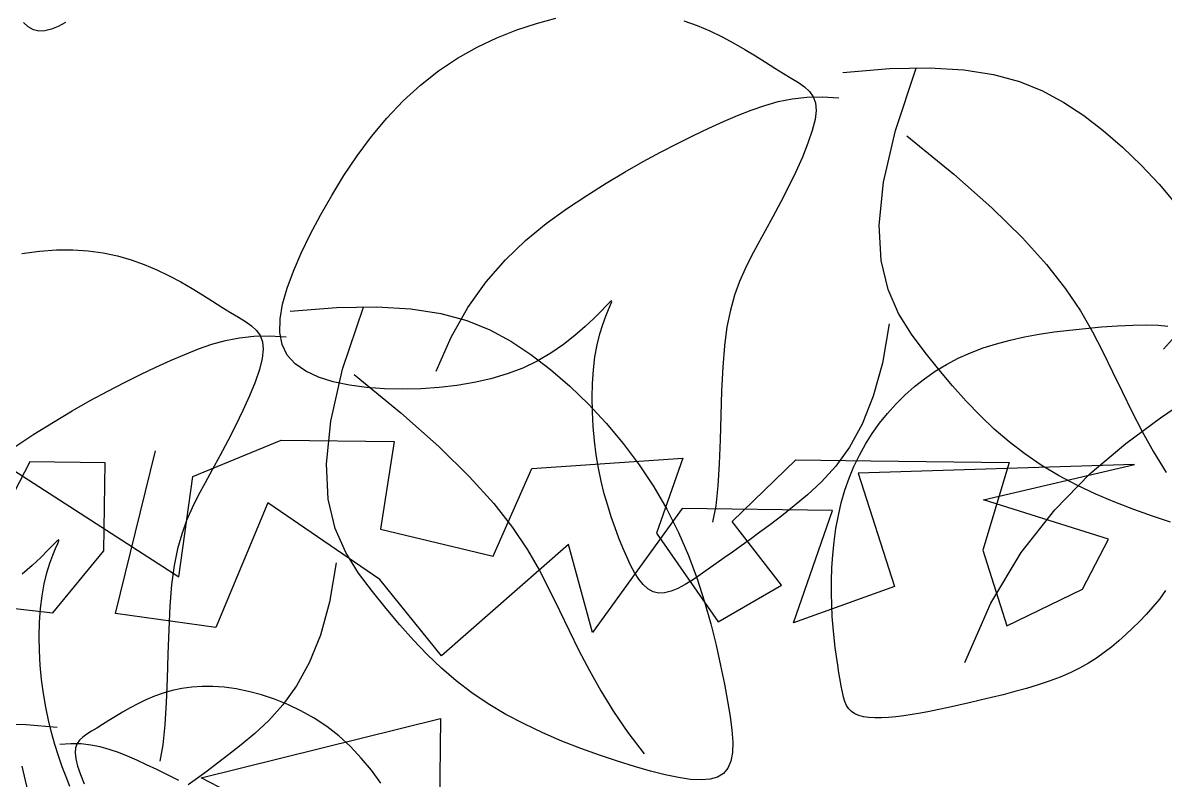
# Model space of a CAD drawing. Extents: x -1568 to -728, y -1287 to -990.
# Drawn here: x -1363.848 to -1362.391, y -1096.157 to -1095.192 of the extents above; entities that cross this region are included whole.
import ezdxf

# ---------------------------------------------------------------- set-up
doc = ezdxf.new("R2010")
doc.units = 0
doc.header["$LTSCALE"] = 5
doc.layers.get('0').update_dxf_attribs({"linetype": 'CONTINUOUS'})
for name, color, linetype in [('fz', 7, 'CONTINUOUS'), ('LH', 94, 'CONTINUOUS'), ('尺寸标注', 2, 'CONTINUOUS')]:
    doc.layers.add(name, color=color, linetype=linetype)

# ---------------------------------------------------------------- blocks, each defined once
blk = doc.blocks.new('茶')
at = {"layer": 'LH'}
for p, q in [((0.64896, 0.51578), (0.63589, 0.51379)), ((0.66272, 0.51689), (0.64896, 0.51578)), ((0.67721, 0.51708), (0.66272, 0.51689)), ((0.69249, 0.51629), (0.67721, 0.51708)), ((0.61159, 0.50746), (0.60028, 0.50322)), ((0.62345, 0.511), (0.61159, 0.50746)), ((0.63589, 0.51379), (0.62345, 0.511)), ((0.58945, 0.49835), (0.57907, 0.49291)), ((0.60028, 0.50322), (0.58945, 0.49835)), ((0.56915, 0.48705), (0.55969, 0.48093)), ((0.57907, 0.49291), (0.56915, 0.48705)), ((0.55969, 0.48093), (0.5507, 0.47469)), ((0.54221, 0.46849), (0.53422, 0.46249)), ((0.5507, 0.47469), (0.54221, 0.46849)), ((0.52674, 0.45683), (0.51979, 0.45168)), ((0.53422, 0.46249), (0.52674, 0.45683)), ((0.42967, 0.44829), (0.39572, 0.44612)), ((0.42888, 0.39563), (0.40687, 0.44667)), ((0.46932, 0.44839), (0.42967, 0.44829)), ((0.51341, 0.44711), (0.50771, 0.44293)), ((0.51979, 0.45168), (0.51341, 0.44711)), ((0.3667, 0.44198), (0.34182, 0.43594)), ((0.39572, 0.44612), (0.3667, 0.44198)), ((0.50285, 0.43885), (0.49897, 0.4346)), ((0.50771, 0.44293), (0.50285, 0.43885)), ((0.32033, 0.42812), (0.30145, 0.41859)), ((0.34182, 0.43594), (0.32033, 0.42812)), ((0.48848, 0.42922), (0.47448, 0.4272)), ((0.5016, 0.42999), (0.48848, 0.42922)), ((0.49621, 0.42991), (0.49473, 0.4245)), ((0.49897, 0.4346), (0.49621, 0.42991)), ((0.51406, 0.42964), (0.5016, 0.42999)), ((0.52607, 0.42828), (0.51406, 0.42964)), ((0.53784, 0.42603), (0.52607, 0.42828)), ((0.30145, 0.41859), (0.2844, 0.40744)), ((0.49473, 0.4245), (0.49466, 0.41809)), ((0.49466, 0.41809), (0.49616, 0.41041)), ((0.54959, 0.42302), (0.53784, 0.42603)), ((0.56153, 0.41936), (0.54959, 0.42302)), ((0.57387, 0.41518), (0.56153, 0.41936)), ((0.49616, 0.41041), (0.4993, 0.40128)), ((0.5868, 0.41057), (0.57387, 0.41518)), ((0.60034, 0.4055), (0.5868, 0.41057)), ((0.2844, 0.40744), (0.2684, 0.39478)), ((0.4993, 0.40128), (0.50388, 0.3909)), ((0.61451, 0.39992), (0.60034, 0.4055)), ((0.62932, 0.39377), (0.61451, 0.39992)), ((0.2684, 0.39478), (0.25285, 0.3807)), ((0.41948, 0.39027), (0.38252, 0.35456)), ((0.44263, 0.35262), (0.42888, 0.39563)), ((0.50388, 0.3909), (0.50962, 0.37959)), ((0.64476, 0.387), (0.62932, 0.39377)), ((0.25285, 0.3807), (0.23773, 0.36533)), ((0.50962, 0.37959), (0.51626, 0.36766)), ((0.66084, 0.37956), (0.64476, 0.387)), ((0.67758, 0.37139), (0.66084, 0.37956)), ((-0.26765, 0.35459), (-0.28993, 0.37547)), ((-0.26525, 0.37524), (-0.27311, 0.37374)), ((-0.2552, 0.37637), (-0.26525, 0.37524)), ((-0.24346, 0.37715), (-0.2552, 0.37637)), ((-0.23053, 0.37762), (-0.24346, 0.37715)), ((-0.21692, 0.37781), (-0.23053, 0.37762)), ((-0.20312, 0.37776), (-0.21692, 0.37781)), ((-0.18955, 0.37747), (-0.20312, 0.37776)), ((-0.17631, 0.37692), (-0.18955, 0.37747)), ((-0.1634, 0.37605), (-0.17631, 0.37692)), ((-0.15082, 0.37481), (-0.1634, 0.37605)), ((-0.1386, 0.37315), (-0.15082, 0.37481)), ((-0.12672, 0.37103), (-0.1386, 0.37315)), ((-0.11521, 0.36839), (-0.12672, 0.37103)), ((0.69497, 0.36243), (0.67758, 0.37139)), ((-0.10406, 0.36519), (-0.11521, 0.36839)), ((-0.09329, 0.36138), (-0.10406, 0.36519)), ((-0.08291, 0.35698), (-0.09329, 0.36138)), ((0.23773, 0.36533), (0.22318, 0.34882)), ((0.51626, 0.36766), (0.52352, 0.3554)), ((0.71297, 0.35258), (0.69497, 0.36243)), ((-0.07293, 0.35201), (-0.08291, 0.35698)), ((-0.06335, 0.34652), (-0.07293, 0.35201)), ((0.38252, 0.35456), (0.35266, 0.32325)), ((0.44933, 0.31661), (0.44263, 0.35262)), ((0.52352, 0.3554), (0.53113, 0.34312)), ((-0.0542, 0.34052), (-0.06335, 0.34652)), ((-0.04548, 0.33404), (-0.0542, 0.34052)), ((0.22318, 0.34882), (0.20935, 0.33131)), ((0.53113, 0.34312), (0.53882, 0.33114)), ((-0.0372, 0.32711), (-0.04548, 0.33404)), ((0.20935, 0.33131), (0.19639, 0.31294)), ((0.53882, 0.33114), (0.54631, 0.31975)), ((-0.02938, 0.31976), (-0.0372, 0.32711)), ((0.35266, 0.32325), (0.32893, 0.29572)), ((-0.2604, 0.2968), (-0.28934, 0.31309)), ((-0.02202, 0.31202), (-0.02938, 0.31976)), ((-0.01513, 0.30388), (-0.02202, 0.31202)), ((0.19639, 0.31294), (0.18442, 0.29386)), ((0.45019, 0.28657), (0.44933, 0.31661)), ((0.54631, 0.31975), (0.55338, 0.30915)), ((-0.00872, 0.29537), (-0.01513, 0.30388)), ((0.55338, 0.30915), (0.55998, 0.29903)), ((-0.22919, 0.27757), (-0.2604, 0.2968)), ((-0.0028, 0.28649), (-0.00872, 0.29537)), ((0.18442, 0.29386), (0.17361, 0.27422)), ((0.32893, 0.29572), (0.31038, 0.27137)), ((0.55998, 0.29903), (0.56609, 0.28899)), ((0.00264, 0.27724), (-0.0028, 0.28649)), ((0.44641, 0.26147), (0.45019, 0.28657)), ((0.56609, 0.28899), (0.5717, 0.27861)), ((-0.1968, 0.25443), (-0.22919, 0.27757)), ((0.00758, 0.26764), (0.00264, 0.27724)), ((0.17361, 0.27422), (0.16409, 0.25414)), ((0.5717, 0.27861), (0.5768, 0.26748)), ((0.01202, 0.25768), (0.00758, 0.26764)), ((0.31038, 0.27137), (0.29606, 0.24958)), ((0.5768, 0.26748), (0.58138, 0.25517)), ((0.68131, 0.27058), (0.68138, 0.27133)), ((0.68246, 0.26816), (0.68131, 0.27058)), ((0.68138, 0.27133), (0.68297, 0.27032)), ((0.68455, 0.26421), (0.68246, 0.26816)), ((0.68297, 0.27032), (0.68628, 0.26751)), ((0.68732, 0.25882), (0.68455, 0.26421)), ((0.68628, 0.26751), (0.69125, 0.26318)), ((0.69125, 0.26318), (0.69774, 0.2577)), ((-0.16433, 0.22642), (-0.1968, 0.25443)), ((0.01594, 0.24738), (0.01202, 0.25768)), ((0.16409, 0.25414), (0.15596, 0.2338)), ((0.43922, 0.24027), (0.44641, 0.26147)), ((0.58138, 0.25517), (0.58543, 0.24128)), ((0.69046, 0.2521), (0.68732, 0.25882)), ((0.69774, 0.2577), (0.70563, 0.25143)), ((0.01936, 0.23676), (0.01594, 0.24738)), ((0.29606, 0.24958), (0.28502, 0.22975)), ((0.69371, 0.24418), (0.69046, 0.2521)), ((0.69678, 0.23516), (0.69371, 0.24418)), ((0.70563, 0.25143), (0.71478, 0.24472)), ((0.0223, 0.22591), (0.01936, 0.23676)), ((0.15596, 0.2338), (0.14913, 0.2134)), ((0.4298, 0.22196), (0.43922, 0.24027)), ((0.58543, 0.24128), (0.58894, 0.2254)), ((0.69943, 0.22515), (0.69678, 0.23516)), ((-0.13288, 0.19257), (-0.16433, 0.22642)), ((0.02477, 0.21492), (0.0223, 0.22591)), ((0.28502, 0.22975), (0.2763, 0.21127)), ((0.44786, 0.23224), (0.45628, 0.19949)), ((0.58894, 0.2254), (0.59192, 0.20729)), ((0.70162, 0.21434), (0.69943, 0.22515)), ((0.02682, 0.20388), (0.02477, 0.21492)), ((0.41938, 0.2055), (0.4298, 0.22196)), ((0.70336, 0.20289), (0.70162, 0.21434)), ((0.02846, 0.19291), (0.02682, 0.20388)), ((0.14913, 0.2134), (0.14347, 0.19316)), ((0.2763, 0.21127), (0.26896, 0.19352)), ((0.40894, 0.19003), (0.41938, 0.2055)), ((0.59192, 0.20729), (0.59452, 0.18753)), ((0.45628, 0.19949), (0.46641, 0.17209)), ((0.70464, 0.19097), (0.70336, 0.20289)), ((-0.10353, 0.15193), (-0.13288, 0.19257)), ((0.02974, 0.1821), (0.02846, 0.19291)), ((0.14347, 0.19316), (0.13883, 0.1733)), ((0.26896, 0.19352), (0.26213, 0.17599)), ((0.39856, 0.17534), (0.40894, 0.19003)), ((0.59452, 0.18753), (0.59691, 0.16688)), ((0.70546, 0.17877), (0.70464, 0.19097)), ((0.03067, 0.17155), (0.02974, 0.1821)), ((0.26213, 0.17599), (0.25542, 0.15849)), ((0.38808, 0.16141), (0.39856, 0.17534)), ((0.70582, 0.16646), (0.70546, 0.17877)), ((0.03128, 0.16135), (0.03067, 0.17155)), ((0.13883, 0.1733), (0.13507, 0.15404)), ((0.46641, 0.17209), (0.47787, 0.14942)), ((0.59691, 0.16688), (0.59925, 0.14609)), ((0.70573, 0.15421), (0.70582, 0.16646)), ((0.03161, 0.1516), (0.03128, 0.16135)), ((0.25542, 0.15849), (0.24853, 0.14092)), ((0.37736, 0.14821), (0.38808, 0.16141)), ((-0.25241, 0.15027), (-0.24665, 0.14342)), ((-0.07739, 0.10352), (-0.10353, 0.15193)), ((0.0317, 0.14232), (0.03161, 0.1516)), ((0.13507, 0.15404), (0.13207, 0.1356)), ((0.36626, 0.1357), (0.37736, 0.14821)), ((0.47787, 0.14942), (0.49026, 0.13085)), ((0.59925, 0.14609), (0.6017, 0.12593)), ((0.70519, 0.14221), (0.70573, 0.15421)), ((-0.24665, 0.14342), (-0.24065, 0.13714)), ((-0.24065, 0.13714), (-0.23448, 0.13134)), ((0.03158, 0.13353), (0.0317, 0.14232)), ((0.24853, 0.14092), (0.24114, 0.1232)), ((0.70421, 0.13059), (0.70519, 0.14221)), ((-0.23448, 0.13134), (-0.22822, 0.12591)), ((0.0313, 0.12525), (0.03158, 0.13353)), ((0.13207, 0.1356), (0.12968, 0.11821)), ((0.35462, 0.12386), (0.36626, 0.1357)), ((0.49026, 0.13085), (0.50319, 0.11574)), ((0.70282, 0.1194), (0.70421, 0.13059)), ((-0.22822, 0.12591), (-0.22192, 0.12075)), ((-0.22192, 0.12075), (-0.21564, 0.11577)), ((0.03044, 0.11026), (0.03091, 0.11749)), ((0.03091, 0.11749), (0.0313, 0.12525)), ((0.12968, 0.11821), (0.12777, 0.10208)), ((0.24114, 0.1232), (0.23296, 0.10521)), ((0.34229, 0.11265), (0.35462, 0.12386)), ((0.6017, 0.12593), (0.60445, 0.10715)), ((0.7011, 0.10864), (0.70282, 0.1194)), ((-0.21564, 0.11577), (-0.20932, 0.11098)), ((-0.20932, 0.11098), (-0.20287, 0.10639)), ((0.02993, 0.1036), (0.03044, 0.11026)), ((0.32913, 0.10203), (0.34229, 0.11265)), ((0.50319, 0.11574), (0.51625, 0.10348)), ((0.60445, 0.10715), (0.60765, 0.09052)), ((0.69908, 0.09832), (0.7011, 0.10864)), ((-0.20287, 0.10639), (-0.19622, 0.10203)), ((-0.19622, 0.10203), (-0.18927, 0.09792)), ((-0.18927, 0.09792), (-0.18195, 0.09407)), ((0.02896, 0.09201), (0.02943, 0.09751)), ((0.02943, 0.09751), (0.02993, 0.1036)), ((0.12777, 0.10208), (0.12625, 0.0874)), ((0.23296, 0.10521), (0.22368, 0.08687)), ((0.31506, 0.09199), (0.32913, 0.10203)), ((0.51625, 0.10348), (0.52904, 0.09342)), ((0.69684, 0.08846), (0.69908, 0.09832)), ((-0.18195, 0.09407), (-0.17418, 0.09051)), ((-0.17418, 0.09051), (-0.16586, 0.08725)), ((0.02844, 0.08706), (0.02896, 0.09201)), ((0.12625, 0.0874), (0.12517, 0.07421)), ((0.30024, 0.08254), (0.31506, 0.09199)), ((0.52904, 0.09342), (0.54118, 0.08495)), ((0.60765, 0.09052), (0.61147, 0.07679)), ((0.69442, 0.07906), (0.69684, 0.08846)), ((-0.16586, 0.08725), (-0.15696, 0.08432)), ((-0.15696, 0.08432), (-0.14756, 0.08167)), ((-0.14756, 0.08167), (-0.13778, 0.0793)), ((-0.13778, 0.0793), (-0.12776, 0.07716)), ((0.02575, 0.07536), (0.02693, 0.07877)), ((0.02693, 0.07877), (0.0278, 0.08266)), ((0.0278, 0.08266), (0.02844, 0.08706)), ((0.22368, 0.08687), (0.21301, 0.06807)), ((0.28494, 0.07368), (0.30024, 0.08254)), ((0.54118, 0.08495), (0.55235, 0.07752)), ((0.69187, 0.07012), (0.69442, 0.07906)), ((-0.12776, 0.07716), (-0.11761, 0.07523)), ((-0.11761, 0.07523), (-0.10746, 0.07347)), ((-0.10746, 0.07347), (-0.09743, 0.07186)), ((-0.09743, 0.07186), (-0.08765, 0.07036)), ((-0.08765, 0.07036), (-0.07822, 0.06896)), ((-0.07822, 0.06896), (-0.06915, 0.06765)), ((0.01945, 0.06779), (0.0221, 0.06989)), ((0.0221, 0.06989), (0.02417, 0.07241)), ((0.02417, 0.07241), (0.02575, 0.07536)), ((0.12517, 0.07421), (0.12467, 0.06251)), ((0.21301, 0.06807), (0.20065, 0.04873)), ((0.26939, 0.06542), (0.28494, 0.07368)), ((0.55235, 0.07752), (0.56259, 0.07091)), ((0.56259, 0.07091), (0.57202, 0.065)), ((0.68925, 0.06167), (0.69187, 0.07012)), ((-0.06915, 0.06765), (-0.06044, 0.06645)), ((-0.06044, 0.06645), (-0.05207, 0.06538)), ((-0.05207, 0.06538), (-0.04405, 0.06445)), ((-0.04405, 0.06445), (-0.03636, 0.06366)), ((-0.03636, 0.06366), (-0.02899, 0.06303)), ((-0.02899, 0.06303), (-0.02194, 0.06258)), ((-0.02194, 0.06258), (-0.01521, 0.06233)), ((-0.01521, 0.06233), (-0.00884, 0.06228)), ((-0.00884, 0.06228), (-0.00286, 0.06247)), ((-0.00286, 0.06247), (0.00268, 0.06291)), ((0.00268, 0.06291), (0.00772, 0.06365)), ((0.00772, 0.06365), (0.01223, 0.06469)), ((0.01223, 0.06469), (0.01615, 0.06606)), ((0.01615, 0.06606), (0.01945, 0.06779)), ((0.12467, 0.06251), (0.12486, 0.05231)), ((0.25384, 0.05779), (0.26939, 0.06542)), ((0.57202, 0.065), (0.58076, 0.05967)), ((0.58076, 0.05967), (0.58895, 0.0548)), ((0.12486, 0.05231), (0.12584, 0.04361)), ((0.22371, 0.04445), (0.23854, 0.0508)), ((0.23854, 0.0508), (0.25384, 0.05779)), ((0.12584, 0.04361), (0.12774, 0.03641)), ((0.20962, 0.03876), (0.22371, 0.04445)), ((0.12774, 0.03641), (0.13068, 0.03072)), ((0.13068, 0.03072), (0.13476, 0.02655)), ((0.17324, 0.02623), (0.18434, 0.02955)), ((0.18434, 0.02955), (0.19647, 0.03377)), ((0.19647, 0.03377), (0.20962, 0.03876)), ((0.13476, 0.02655), (0.14007, 0.02387)), ((0.14007, 0.02387), (0.14662, 0.02261)), ((0.14662, 0.02261), (0.15435, 0.02265)), ((0.15435, 0.02265), (0.16324, 0.02389)), ((0.16324, 0.02389), (0.17324, 0.02623)), ((0.63919, 0.02598), (0.64553, 0.02325)), ((0.64553, 0.02325), (0.65152, 0.02134)), ((0.65152, 0.02134), (0.65709, 0.02043)), ((0.65709, 0.02043), (0.66218, 0.02068)), ((0.66218, 0.02068), (0.66676, 0.02223)), ((0.66676, 0.02223), (0.67087, 0.02501)), ((0.67087, 0.02501), (0.67456, 0.02892)), ((0.24018, -0.00799), (0.22347, -0.00505)), ((0.25733, -0.01208), (0.24018, -0.00799)), ((0.11519, -0.01628), (0.10436, -0.02115)), ((0.27473, -0.01739), (0.25733, -0.01208)), ((0.29219, -0.02398), (0.27473, -0.01739)), ((0.09398, -0.02659), (0.08406, -0.03244)), ((0.10436, -0.02115), (0.09398, -0.02659)), ((0.30951, -0.0319), (0.29219, -0.02398)), ((0.07459, -0.03857), (0.06561, -0.04481)), ((0.08406, -0.03244), (0.07459, -0.03857)), ((0.3265, -0.04121), (0.30951, -0.0319)), ((0.06561, -0.04481), (0.05712, -0.05101)), ((0.34296, -0.05197), (0.3265, -0.04121)), ((0.04912, -0.05701), (0.04165, -0.06267)), ((0.05712, -0.05101), (0.04912, -0.05701)), ((0.35873, -0.06419), (0.34296, -0.05197)), ((0.0347, -0.06782), (0.02832, -0.07238)), ((0.04165, -0.06267), (0.0347, -0.06782)), ((0.37376, -0.07766), (0.35873, -0.06419)), ((-0.1184, -0.07752), (-0.14327, -0.08355)), ((-0.08937, -0.07338), (-0.1184, -0.07752)), ((-0.05542, -0.07121), (-0.08937, -0.07338)), ((-0.05621, -0.12387), (-0.07822, -0.07283)), ((-0.01577, -0.07111), (-0.05542, -0.07121)), ((0.02262, -0.07657), (0.01776, -0.08065)), ((0.02832, -0.07238), (0.02262, -0.07657)), ((-0.14327, -0.08355), (-0.16476, -0.09138)), ((0.01388, -0.08489), (0.01112, -0.08959)), ((0.01776, -0.08065), (0.01388, -0.08489)), ((0.38801, -0.09214), (0.37376, -0.07766)), ((-0.16476, -0.09138), (-0.18364, -0.10091)), ((0.00339, -0.09027), (-0.01061, -0.09229)), ((0.01651, -0.0895), (0.00339, -0.09027)), ((0.00964, -0.095), (0.00957, -0.10141)), ((0.01112, -0.08959), (0.00964, -0.095)), ((0.02896, -0.08986), (0.01651, -0.0895)), ((0.04097, -0.09122), (0.02896, -0.08986)), ((0.05275, -0.09347), (0.04097, -0.09122)), ((0.0645, -0.09648), (0.05275, -0.09347)), ((0.07644, -0.10014), (0.0645, -0.09648)), ((0.40146, -0.10736), (0.38801, -0.09214)), ((-0.18364, -0.10091), (-0.2007, -0.11205)), ((0.00957, -0.10141), (0.01107, -0.10909)), ((0.08878, -0.10432), (0.07644, -0.10014)), ((0.1017, -0.10893), (0.08878, -0.10432)), ((-0.2007, -0.11205), (-0.21669, -0.12472)), ((0.01107, -0.10909), (0.01421, -0.11822)), ((0.11525, -0.114), (0.1017, -0.10893)), ((0.12942, -0.11958), (0.11525, -0.114)), ((0.41408, -0.12309), (0.40146, -0.10736)), ((-0.21669, -0.12472), (-0.23224, -0.1388)), ((-0.04246, -0.16688), (-0.05621, -0.12387)), ((0.01421, -0.11822), (0.01879, -0.1286)), ((0.14423, -0.12573), (0.12942, -0.11958)), ((0.15967, -0.13249), (0.14423, -0.12573)), ((0.42585, -0.13906), (0.41408, -0.12309)), ((-0.06561, -0.12923), (-0.10257, -0.16494)), ((0.01879, -0.1286), (0.02453, -0.1399)), ((0.17575, -0.13994), (0.15967, -0.13249)), ((-0.23224, -0.1388), (-0.24736, -0.15417)), ((0.02453, -0.1399), (0.03117, -0.15184)), ((0.19249, -0.14811), (0.17575, -0.13994)), ((0.43675, -0.15503), (0.42585, -0.13906)), ((-0.24736, -0.15417), (-0.26191, -0.17068)), ((0.03117, -0.15184), (0.03843, -0.1641)), ((0.20988, -0.15707), (0.19249, -0.14811)), ((0.44674, -0.17073), (0.43675, -0.15503)), ((-0.10257, -0.16494), (-0.13243, -0.19625)), ((0.03843, -0.1641), (0.04604, -0.17638)), ((0.22788, -0.16692), (0.20988, -0.15707)), ((-0.26191, -0.17068), (-0.27574, -0.18819)), ((-0.03576, -0.20289), (-0.04246, -0.16688)), ((0.24628, -0.17805), (0.22788, -0.16692)), ((0.45576, -0.18596), (0.44674, -0.17073)), ((0.04604, -0.17638), (0.05372, -0.18836)), ((0.2648, -0.19086), (0.24628, -0.17805)), ((-0.27574, -0.18819), (-0.28871, -0.20656)), ((0.05372, -0.18836), (0.06122, -0.19975)), ((0.28317, -0.2058), (0.2648, -0.19086)), ((0.46364, -0.20059), (0.45576, -0.18596)), ((-0.13243, -0.19625), (-0.15617, -0.22378)), ((-0.0349, -0.23293), (-0.03576, -0.20289)), ((0.06122, -0.19975), (0.06829, -0.21035)), ((0.47016, -0.21454), (0.46364, -0.20059)), ((0.06829, -0.21035), (0.07489, -0.22046)), ((0.30113, -0.22328), (0.28317, -0.2058)), ((0.07489, -0.22046), (0.08099, -0.2305)), ((0.3184, -0.24373), (0.30113, -0.22328)), ((0.47509, -0.22772), (0.47016, -0.21454)), ((-0.15617, -0.22378), (-0.17471, -0.24813)), ((-0.03868, -0.25803), (-0.0349, -0.23293)), ((0.08099, -0.2305), (0.0866, -0.24088)), ((0.47823, -0.24005), (0.47509, -0.22772)), ((0.0866, -0.24088), (0.09171, -0.25202)), ((0.47936, -0.25145), (0.47823, -0.24005)), ((-0.17471, -0.24813), (-0.18903, -0.26992)), ((0.09171, -0.25202), (0.09629, -0.26432)), ((0.19622, -0.24892), (0.19629, -0.24817)), ((0.19737, -0.25133), (0.19622, -0.24892)), ((0.19629, -0.24817), (0.19788, -0.24918)), ((0.19946, -0.25529), (0.19737, -0.25133)), ((0.19788, -0.24918), (0.20119, -0.25199)), ((0.20119, -0.25199), (0.20616, -0.25632)), ((0.33472, -0.26759), (0.3184, -0.24373)), ((0.47827, -0.26182), (0.47936, -0.25145)), ((-0.04588, -0.27922), (-0.03868, -0.25803)), ((0.20222, -0.26068), (0.19946, -0.25529)), ((0.20537, -0.26739), (0.20222, -0.26068)), ((0.20616, -0.25632), (0.21265, -0.2618)), ((0.21265, -0.2618), (0.22054, -0.26807)), ((0.47473, -0.27108), (0.47827, -0.26182)), ((-0.18903, -0.26992), (-0.20007, -0.28975)), ((0.09629, -0.26432), (0.10034, -0.27821)), ((0.20862, -0.27532), (0.20537, -0.26739)), ((0.22054, -0.26807), (0.22969, -0.27477)), ((0.34982, -0.29527), (0.33472, -0.26759)), ((0.46862, -0.27917), (0.47473, -0.27108)), ((-0.05529, -0.29754), (-0.04588, -0.27922)), ((0.10034, -0.27821), (0.10385, -0.2941)), ((0.21168, -0.28434), (0.20862, -0.27532)), ((0.22969, -0.27477), (0.23997, -0.28154)), ((0.46019, -0.28613), (0.46862, -0.27917)), ((-0.20007, -0.28975), (-0.20879, -0.30823)), ((-0.03723, -0.28725), (-0.02882, -0.32001)), ((0.21434, -0.29434), (0.21168, -0.28434)), ((0.23997, -0.28154), (0.25125, -0.28802)), ((0.25125, -0.28802), (0.2634, -0.29384)), ((0.44976, -0.29204), (0.46019, -0.28613)), ((-0.06571, -0.314), (-0.05529, -0.29754)), ((0.10385, -0.2941), (0.10683, -0.31221)), ((0.21653, -0.30516), (0.21434, -0.29434)), ((0.2634, -0.29384), (0.27628, -0.2987)), ((0.27628, -0.2987), (0.28981, -0.30259)), ((0.42425, -0.30096), (0.43767, -0.29696)), ((0.43767, -0.29696), (0.44976, -0.29204)), ((-0.20879, -0.30823), (-0.21614, -0.32597)), ((0.21827, -0.31661), (0.21653, -0.30516)), ((0.28981, -0.30259), (0.30389, -0.30556)), ((0.30389, -0.30556), (0.31843, -0.30764)), ((0.31843, -0.30764), (0.33333, -0.30889)), ((0.33333, -0.30889), (0.34851, -0.30936)), ((0.34851, -0.30936), (0.36388, -0.30908)), ((0.36388, -0.30908), (0.37933, -0.3081)), ((0.37933, -0.3081), (0.39475, -0.30646)), ((0.39475, -0.30646), (0.40983, -0.3041)), ((0.40983, -0.3041), (0.42425, -0.30096)), ((-0.07615, -0.32947), (-0.06571, -0.314)), ((-0.02882, -0.32001), (-0.01868, -0.34741)), ((0.10683, -0.31221), (0.10943, -0.33196)), ((0.21954, -0.32853), (0.21827, -0.31661)), ((-0.21614, -0.32597), (-0.22296, -0.34351)), ((-0.08653, -0.34416), (-0.07615, -0.32947)), ((0.22037, -0.34073), (0.21954, -0.32853)), ((0.10943, -0.33196), (0.11182, -0.35262)), ((-0.22296, -0.34351), (-0.22967, -0.36101)), ((-0.09701, -0.35809), (-0.08653, -0.34416)), ((-0.01868, -0.34741), (-0.00722, -0.37008)), ((0.22073, -0.35304), (0.22037, -0.34073)), ((-0.10773, -0.37129), (-0.09701, -0.35809)), ((0.11182, -0.35262), (0.11415, -0.3734)), ((0.22064, -0.36528), (0.22073, -0.35304)), ((-0.22967, -0.36101), (-0.23657, -0.37857)), ((0.2201, -0.37729), (0.22064, -0.36528)), ((-0.23657, -0.37857), (-0.24395, -0.3963)), ((-0.11883, -0.38379), (-0.10773, -0.37129)), ((-0.00722, -0.37008), (0.00517, -0.38865)), ((0.11415, -0.3734), (0.11661, -0.39357)), ((0.21911, -0.38891), (0.2201, -0.37729)), ((-0.13048, -0.39564), (-0.11883, -0.38379)), ((-0.24395, -0.3963), (-0.25213, -0.41429)), ((-0.1428, -0.40685), (-0.13048, -0.39564)), ((0.00517, -0.38865), (0.0181, -0.40376)), ((0.11661, -0.39357), (0.11935, -0.41234)), ((0.21773, -0.4001), (0.21911, -0.38891)), ((-0.15596, -0.41747), (-0.1428, -0.40685)), ((0.0181, -0.40376), (0.03116, -0.41602)), ((0.21601, -0.41086), (0.21773, -0.4001)), ((-0.25213, -0.41429), (-0.26141, -0.43263)), ((0.03116, -0.41602), (0.04395, -0.42607)), ((0.11935, -0.41234), (0.12255, -0.42898)), ((0.21399, -0.42117), (0.21601, -0.41086)), ((-0.17004, -0.4275), (-0.15596, -0.41747)), ((0.04395, -0.42607), (0.05609, -0.43455)), ((0.21175, -0.43104), (0.21399, -0.42117)), ((-0.18485, -0.43696), (-0.17004, -0.4275)), ((0.05609, -0.43455), (0.06726, -0.44198)), ((0.12255, -0.42898), (0.12638, -0.44271)), ((0.20932, -0.44044), (0.21175, -0.43104)), ((-0.2157, -0.45407), (-0.20015, -0.44582)), ((-0.20015, -0.44582), (-0.18485, -0.43696)), ((0.06726, -0.44198), (0.0775, -0.44859)), ((0.20678, -0.44938), (0.20932, -0.44044)), ((-0.23125, -0.46171), (-0.2157, -0.45407)), ((0.0775, -0.44859), (0.08692, -0.45449)), ((0.08692, -0.45449), (0.09567, -0.45982)), ((0.20416, -0.45783), (0.20678, -0.44938)), ((-0.24656, -0.4687), (-0.23125, -0.46171)), ((0.09567, -0.45982), (0.10386, -0.4647)), ((0.10386, -0.4647), (0.11162, -0.46925)), ((0.19879, -0.47314), (0.20151, -0.46578)), ((0.20151, -0.46578), (0.20416, -0.45783)), ((-0.26138, -0.47505), (-0.24656, -0.4687)), ((0.11162, -0.46925), (0.11907, -0.4736)), ((0.11907, -0.4736), (0.12633, -0.47787)), ((0.19591, -0.47979), (0.19879, -0.47314)), ((0.12633, -0.47787), (0.13351, -0.48214)), ((0.13351, -0.48214), (0.14057, -0.48629)), ((0.19283, -0.48564), (0.19591, -0.47979)), ((0.14057, -0.48629), (0.14745, -0.49014)), ((0.14745, -0.49014), (0.1541, -0.49351)), ((0.1541, -0.49351), (0.16044, -0.49624)), ((0.18167, -0.49727), (0.18577, -0.49449)), ((0.18577, -0.49449), (0.18947, -0.49057)), ((0.18947, -0.49057), (0.19283, -0.48564)), ((0.16044, -0.49624), (0.16643, -0.49815)), ((0.16643, -0.49815), (0.172, -0.49907)), ((0.172, -0.49907), (0.17709, -0.49882)), ((0.17709, -0.49882), (0.18167, -0.49727))]:
    blk.add_line(p, q, dxfattribs=at)
blk = doc.blocks.new('茶1')
at = {"layer": '尺寸标注'}
for p in [(-0.08406, 0.03244), (-0.08406, -0.65019)]:
    blk.add_blockref('茶', p, dxfattribs=at)
blk = doc.blocks.new('LIM43')
at = {"color": 98}
for p, q in [((942287.8214, 2579500.7689), (942288.0753, 2579500.6055)), ((942287.9946, 2579500.5587), (942288.0454, 2579500.7658)), ((942288.093, 2579500.7332), (942288.2057, 2579500.7796)), ((942288.2057, 2579500.7796), (942288.3497, 2579500.7777)), ((942288.3497, 2579500.7777), (942288.3321, 2579500.666)), ((942287.8852, 2579500.752), (942287.8359, 2579500.6568)), ((942287.9812, 2579500.7507), (942287.8852, 2579500.752)), ((942288.5252, 2579500.7433), (942288.7175, 2579500.7566)), ((942288.7175, 2579500.7566), (942288.6841, 2579500.6612)), ((942288.7804, 2579500.6758), (942288.8615, 2579500.7547)), ((942288.8615, 2579500.7547), (942288.9575, 2579500.7534)), ((942288.9575, 2579500.7534), (942289.1335, 2579500.751)), ((942289.1335, 2579500.751), (942289.0999, 2579500.6395)), ((942287.9797, 2579500.6388), (942287.9812, 2579500.7507)), ((942288.4757, 2579500.632), (942288.5252, 2579500.7433)), ((942289.2935, 2579500.7488), (942288.9412, 2579500.7376)), ((942288.9412, 2579500.7376), (942288.9873, 2579500.5931)), ((942289.1008, 2579500.7034), (942289.2935, 2579500.7488)), ((942288.0753, 2579500.6055), (942288.093, 2579500.7332)), ((942288.1886, 2579500.6999), (942288.1224, 2579500.5409)), ((942288.3313, 2579500.602), (942288.1886, 2579500.6999)), ((942288.7166, 2579500.6927), (942288.6024, 2579500.5344)), ((942288.9086, 2579500.6901), (942288.7166, 2579500.6927)), ((942289.2602, 2579500.6533), (942289.1008, 2579500.7034)), ((942288.8586, 2579500.5469), (942288.9086, 2579500.6901)), ((942288.3321, 2579500.666), (942288.4757, 2579500.632)), ((942288.8433, 2579500.595), (942288.7804, 2579500.6758)), ((942288.6841, 2579500.6612), (942288.7626, 2579500.5482)), ((942289.2273, 2579500.5898), (942289.2602, 2579500.6533)), ((942287.9146, 2579500.5598), (942287.9797, 2579500.6388)), ((942288.5719, 2579500.6467), (942288.41, 2579500.505)), ((942288.6024, 2579500.5344), (942288.5719, 2579500.6467)), ((942289.0999, 2579500.6395), (942289.1306, 2579500.5431)), ((942288.41, 2579500.505), (942288.3313, 2579500.602)), ((942288.7626, 2579500.5482), (942288.8433, 2579500.595)), ((942288.9873, 2579500.5931), (942288.8586, 2579500.5469)), ((942287.7548, 2579500.5779), (942287.9146, 2579500.5598)), ((942289.1306, 2579500.5431), (942289.2273, 2579500.5898)), ((942288.1224, 2579500.5409), (942287.9946, 2579500.5587)), ((942288.1038, 2579500.3493), (942288.4089, 2579500.4251)), ((942288.4089, 2579500.4251), (942288.4071, 2579500.2972)), ((942288.2627, 2579500.2672), (942288.1038, 2579500.3493))]:
    blk.add_line(p, q, dxfattribs=at)
blk = doc.blocks.new('花')
at = {"layer": 'LH', "color": 12}
for p, q in [((0.6241, 0.4688), (0.6123, 0.4652)), ((0.6366, 0.4716), (0.6241, 0.4688)), ((0.6496, 0.4736), (0.6366, 0.4716)), ((0.6634, 0.4747), (0.6496, 0.4736)), ((0.6779, 0.4749), (0.6634, 0.4747)), ((0.6932, 0.4741), (0.6779, 0.4749)), ((0.7092, 0.4722), (0.6932, 0.4741)), ((0.7259, 0.4693), (0.7092, 0.4722)), ((0.7431, 0.4652), (0.7259, 0.4693)), ((0.5901, 0.4561), (0.5797, 0.4507)), ((0.6009, 0.461), (0.5901, 0.4561)), ((0.6123, 0.4652), (0.6009, 0.461)), ((0.7605, 0.4599), (0.7431, 0.4652)), ((0.7779, 0.4533), (0.7605, 0.4599)), ((0.7953, 0.4454), (0.7779, 0.4533)), ((0.5604, 0.4387), (0.5514, 0.4325)), ((0.5698, 0.4448), (0.5604, 0.4387)), ((0.5797, 0.4507), (0.5698, 0.4448)), ((0.8123, 0.4361), (0.7953, 0.4454)), ((0.5429, 0.4263), (0.5349, 0.4203)), ((0.5514, 0.4325), (0.5429, 0.4263)), ((0.8287, 0.4253), (0.8123, 0.4361)), ((0.8445, 0.4131), (0.8287, 0.4253)), ((0.5205, 0.4095), (0.5141, 0.4049)), ((0.5274, 0.4146), (0.5205, 0.4095)), ((0.5349, 0.4203), (0.5274, 0.4146)), ((0.8595, 0.3996), (0.8445, 0.4131)), ((0.4303, 0.4061), (0.3964, 0.4039)), ((0.47, 0.4062), (0.4303, 0.4061)), ((0.5035, 0.3966), (0.4996, 0.3924)), ((0.5084, 0.4007), (0.5035, 0.3966)), ((0.5141, 0.4049), (0.5084, 0.4007)), ((0.8738, 0.3851), (0.8595, 0.3996)), ((0.4891, 0.387), (0.4751, 0.385)), ((0.5023, 0.3878), (0.4891, 0.387)), ((0.4954, 0.3823), (0.4953, 0.3759)), ((0.4969, 0.3877), (0.4954, 0.3823)), ((0.4996, 0.3924), (0.4969, 0.3877)), ((0.5147, 0.3874), (0.5023, 0.3878)), ((0.5267, 0.3861), (0.5147, 0.3874)), ((0.5385, 0.3838), (0.5267, 0.3861)), ((0.5503, 0.3808), (0.5385, 0.3838)), ((0.5622, 0.3771), (0.5503, 0.3808)), ((0.8872, 0.3699), (0.8738, 0.3851)), ((0.4953, 0.3759), (0.4968, 0.3682)), ((0.4968, 0.3682), (0.5, 0.3591)), ((0.5745, 0.373), (0.5622, 0.3771)), ((0.5875, 0.3683), (0.5745, 0.373)), ((0.601, 0.3633), (0.5875, 0.3683)), ((0.4433, 0.3104), (0.4295, 0.3534)), ((0.5, 0.3591), (0.5045, 0.3487)), ((0.6152, 0.3577), (0.601, 0.3633)), ((0.63, 0.3515), (0.6152, 0.3577)), ((0.5045, 0.3487), (0.5103, 0.3374))]:
    blk.add_line(p, q, dxfattribs=at)

msp = doc.modelspace()

# ---------------------------------------------------------------- block references
at = {"layer": 'fz'}
msp.add_blockref('LIM43', (-943651.72386, -2580596.50344), dxfattribs=at)
at = {"layer": '尺寸标注', "xscale": -1.499999999980944, "yscale": 1.5, "zscale": 1.5, "rotation": 4.769924570327086}
msp.add_blockref('茶1', (-1362.95627, -1095.20996), dxfattribs=at)
at = {"layer": '尺寸标注', "rotation": 355.2300754294851}
msp.add_blockref('花', (-1364.30589, -1096.45555), dxfattribs=at)

doc.saveas('drawing.dxf')
